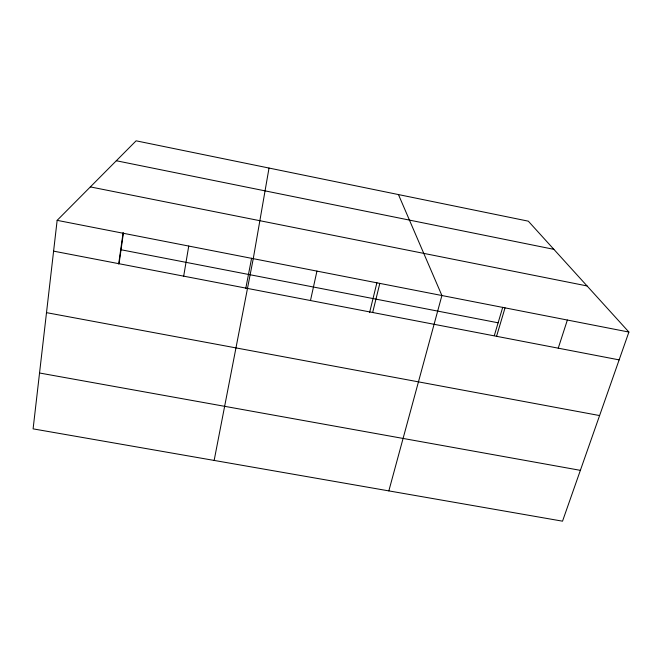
<?xml version="1.0" encoding="UTF-8"?>
<svg xmlns="http://www.w3.org/2000/svg" width="662" height="662" viewBox="0 0 662 662"><rect width="100%" height="100%" fill="white"/><g stroke="black" fill="none" stroke-linecap="round" stroke-linejoin="round"><path stroke-width="0.99" d="M57.147 220.347L33.1 428.86L562.526 521.176L628.9 332.059L528.317 221.174L136.107 140.824L57.147 220.347L628.9 332.059M118.68 264.006L123.14 232.478M119.061 263.724L123.372 233.289M183.688 276.153L188.736 246.057M269.02 168.057L253.256 258.668L214.149 460.429M245.768 288.442L251.601 258.23M310.478 300.531L316.941 271.106M369.586 312.613L376.901 282.715M372.673 312.489L379.822 283.394M388.834 490.89L441.902 295.525L398.45 194.57M494.332 335.551L502.723 307.3M496.558 336.313L505.04 307.863M558.24 348.171L567.367 320.044M39.538 373.004L580.367 470.343M46.506 312.646L599.59 415.562M53.597 251.138L619.136 359.88M120.707 249.69L498.114 322.799M90.346 186.907L587.053 285.934M116.322 160.75L553.871 249.342"/></g></svg>
